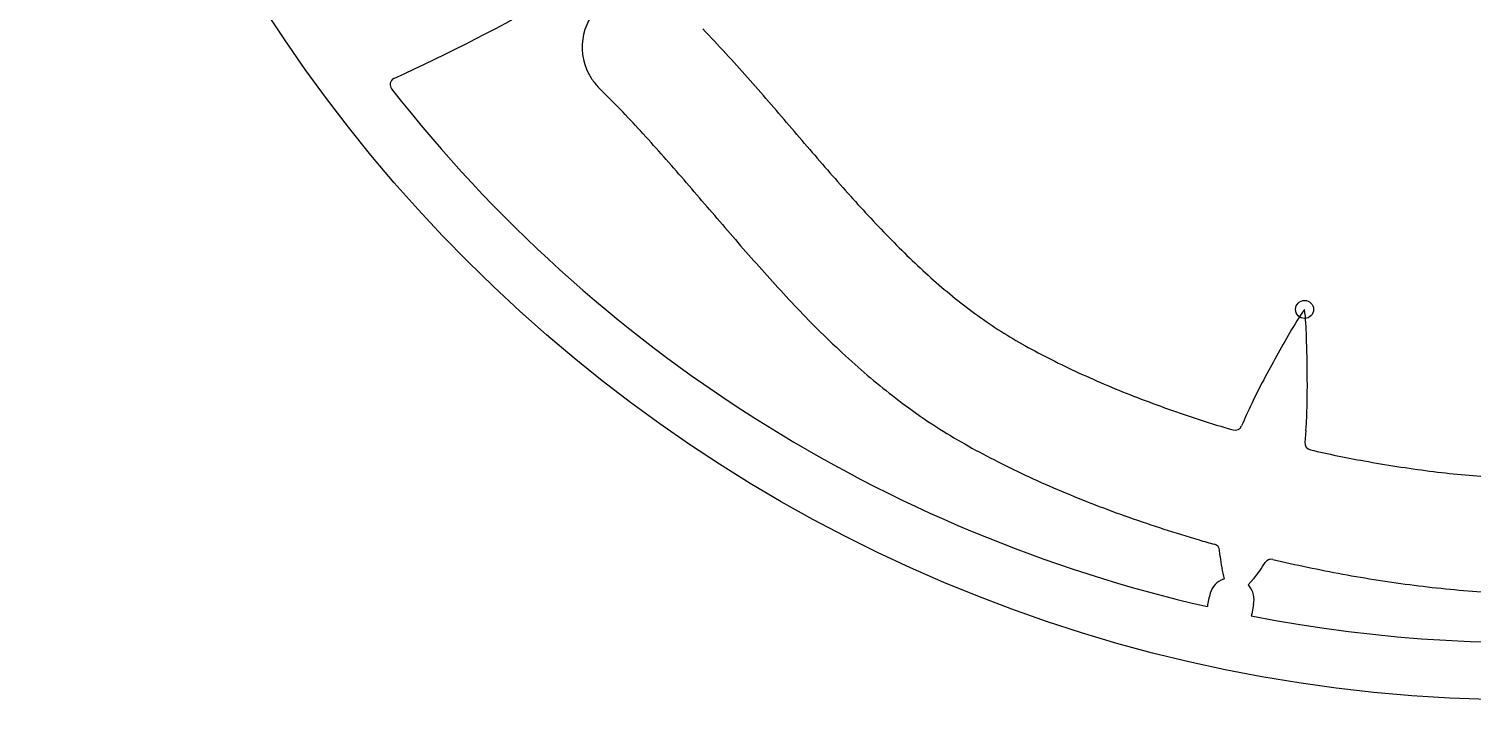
# Model space of a CAD drawing. Header units: millimetres. Extents: x -53 to 53, y -53 to 53.
# Drawn here: x -53.1 to -1.9, y -53.1 to -29.3 of the extents above; entities that cross this region are included whole.
import ezdxf

# ---------------------------------------------------------------- set-up
doc = ezdxf.new("R2010")
doc.units = ezdxf.units.MM
for name, color, linetype in [('CUT_INNER', 6, 'Continuous'), ('CUT_OUTER', 1, 'Continuous'), ('ENGRAVE', 7, 'Continuous')]:
    doc.layers.add(name, color=color, linetype=linetype)

msp = doc.modelspace()

# ---------------------------------------------------------------- linework, layer by layer
at = {"layer": 'CUT_INNER'}
for points in [[(-7.835, -43.543), (-7.871, -43.958)], [(-10.877, -48.01), (-10.895, -47.793)], [(-10.766, -48.805), (-10.739, -48.795)], [(-9.69, -48.793), (-9.879, -49.011), (-9.848, -49.046)], [(-9.691, -49.709), (-9.76, -50.039), (-9.78, -50.112)]]:
    msp.add_lwpolyline(points, dxfattribs=at)
for centre, radius, start, end in [((-67.274, 28.76), 65.667, 294.37767, 305.62695), ((-31.447, -29.947), 2.042, 44.8685, 207.8069), ((-60.617, -59.627), 43.657, 42.4277, 44.0096), ((-87.444, -84.139), 79.995, 40.7926, 42.42306), ((-40.045, -31.27), 0.25, 120, 218.1445), ((-30.79, -29.557), 2.805, 208.5941, 212.5624), ((-31.444, -29.946), 2.045, 213.2324, 224.6657), ((-0.002, -0.002), 51.055, 217.985, 257.1791), ((-60.855, -59.849), 39.898, 42.4453, 45.5157), ((-443.025, -390.981), 549.666, 40.55882, 40.79199), ((0.001, -0.001), 51.056, 258.9563, 320.5233), ((-87.207, -83.932), 75.596, 40.78749, 42.43543), ((56.098, 36.192), 107.297, 220.55641, 221.72667), ((-442.117, -390.205), 544.387, 40.5581, 40.79217), ((10.933, -4.093), 46.777, 221.7207, 224.3329), ((56.195, 36.274), 111.509, 220.5604, 221.72332), ((-1.804, -16.541), 28.967, 224.3264, 228.4093), ((11.135, -3.907), 51.136, 221.7221, 224.2983), ((-7.318, -22.753), 20.661, 228.4111, 233.9709), ((-1.311, -43.952), 8.086, 144.3988, 151.2757), ((-15.901, -40.291), 8.083, 0.5517, 7.4408), ((-1.817, -16.553), 33.035, 224.2902, 228.4929), ((-9.779, -26.118), 16.492, 234.0077, 240.895), ((50.943, -74.339), 68.531, 149.99268, 150.79541), ((-68.726, -42.223), 60.941, 0.53938, 1.88966), ((-3.856, -15.297), 28.828, 241.0718, 245.3033), ((27.866, -61.481), 42.114, 150.7452, 152.0404), ((-7.3, -22.738), 24.769, 228.5106, 233.8392), ((-0.957, -9.036), 35.727, 245.2739, 248.9121), ((12.122, -53.131), 24.293, 152.0263, 154.2585), ((-39.079, -41.95), 31.292, 358.8088, 0.5507), ((1.098, -3.74), 41.408, 248.8956, 252.155), ((-9.627, -25.895), 20.847, 233.8831, 237.5471), ((3.903, -49.187), 15.176, 154.1924, 157.4812), ((-27.353, -42.197), 19.564, 356.0548, 358.8169), ((-3.845, -20.008), 24.409, 251.4975, 254.3891), ((-10.346, -43.276), 0.25, 254.4195, 336.7311), ((-8.129, -23.345), 23.802, 237.7969, 243.4564), ((-7.622, -43.979), 0.25, 175.1026, 257.4048), ((0.839, -7.813), 37.392, 256.8365, 259.8212), ((-2.335, -12.151), 36.407, 243.1714, 247.0998), ((1.954, -2.378), 42.939, 259.6383, 262.766), ((1.293, -7.673), 37.603, 262.7499, 266.1773), ((0.148, -6.306), 42.757, 247.083, 250.5218), ((1.779, -1.727), 47.617, 250.5087, 253.6498), ((-5.578, -26.892), 21.4, 253.5834, 255.1086), ((-11.144, -47.813), 0.25, 4.7137, 74.4195), ((-5.696, -47.5), 5.206, 185.6198, 194.4016), ((-13.987, -45.289), 5.545, 320.8085, 328.1147), ((-9.069, -48.353), 0.25, 77.405, 147.12), ((2.404, 0.165), 49.606, 256.6927, 259.6211), ((-10.47, -49.544), 0.796, 111.8152, 162.4402), ((-10.47, -49.544), 0.796, 348.0652, 38.6902), ((1.963, -2.323), 47.08, 259.6032, 262.7252), ((1.292, -7.672), 41.689, 262.7088, 266.2208), ((-7.165, -50.415), 4.213, 164.7105, 171.3935)]:
    msp.add_arc(centre, radius, start, end, dxfattribs=at)
at = {"layer": 'CUT_OUTER'}
msp.add_circle((0, 0), 53.1, dxfattribs=at)
at = {"layer": 'ENGRAVE'}
msp.add_circle((-7.886, -39.244), 0.319, dxfattribs=at)

doc.saveas('drawing.dxf')
